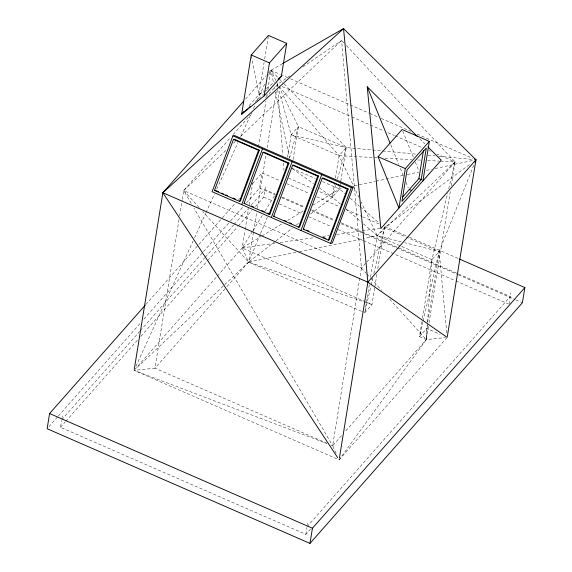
<?xml version="1.0" encoding="UTF-8"?>
<svg xmlns="http://www.w3.org/2000/svg" width="572" height="572" viewBox="0 0 572 572"><rect width="100%" height="100%" fill="white"/><g stroke="black" fill="none" stroke-linecap="round" stroke-linejoin="round"><path stroke-width="0.43" stroke-dasharray="2.86 2.15" d="M427.334 325.382L426.326 339.604L339.11 459.824L134.084 370.363L326.812 443.5M427.584 321.829L431.967 259.624L447.719 193.086M310.553 528.993L305.827 534.348L60.51 427.313L61.604 420.563M62.112 417.446L62.355 415.923M179.015 219.562L154.933 368.175L134.956 370.277M179.587 216.044L182.146 200.221M182.289 199.342L183.719 190.547L230.845 137.158M249.12 105.713L258.887 94.645L264.107 62.427M264.672 58.945L268.475 35.435M217.353 276.047L242.156 247.948L245.002 230.359M245.145 229.479L248.563 208.38M249.135 204.862L252.695 182.876M258.53 146.818L265.937 101.094M266.795 95.817L267.081 94.058M267.789 89.661L270.928 70.313L281.739 64.1M246.589 202.788L259.566 188.081L262.026 172.901L280.044 180.759M253.453 232.16L248.613 262.062L225.633 288.088M253.596 231.281L256.728 211.94M257.3 208.422L266.273 153.024M267.124 147.748L276.24 91.47M276.955 87.073L277.377 84.434L290.519 75.425M255.441 206.499L263.713 197.133L265.558 185.75M287.53 157.271L291.169 134.806L278.778 89.561M293.05 159.488L298.37 126.648L276.333 81.424M310.524 214.078L332.332 197.176L334.427 184.213M335.406 178.164L339.046 155.691L346.246 147.54L381.781 150.894M340.09 185.564L339.525 189.025L332.332 197.176L318.532 191.155M340.226 184.699L340.647 182.11M340.79 181.245L346.246 147.54L283.376 83.076M305.827 534.348L306.921 527.598M307.429 524.481L307.672 522.958M302.924 66.91L341.606 40.376L361.418 268.082L332.654 445.717L336.958 455.119M369.319 284.749L364.786 312.748L362.333 311.676M370.592 276.877L377.255 235.757L384.448 227.599L470.234 164.014M374.674 287.973L371.979 304.597L364.786 312.748L371.006 285.814M374.817 287.094L376.941 273.974M377.792 268.726L384.448 227.599L439.16 251.473L446.846 333.862M421.907 321.743L419.498 336.622L426.326 339.604L445.445 337.587M422.472 318.247L431.967 259.624L439.16 251.473L473.959 164.729M427.541 323.216L426.691 328.464L426.326 339.604L344.437 432.368M427.684 322.343L439.16 251.473L404.769 242.742M428.464 326.412L426.326 339.604L389.41 298.92M429.036 322.894L450.529 190.118M451.244 185.721L455.083 161.976L345.853 44.931M509.03 304.168L510.875 292.785M371.207 284.942L372.815 277.992M373.816 273.652L384.448 227.599M422.908 321.85L419.498 336.622L426.691 328.464L440.09 334.313M423.108 320.978L439.16 251.473M448.741 188.767L455.083 161.976L437.072 154.118M289.489 158.315L298.37 126.648L346.246 147.54L337.366 179.2M340.376 204.082L332.332 197.176L335.692 185.192M260.217 234.284L248.613 262.062L136.029 368.532M260.56 233.469L267.389 217.131M135.936 366.302L193.05 241.077M194.53 237.823L205.655 213.427M206.027 212.612L214.557 193.915M216.781 189.032L237.916 142.685M240.883 136.179L251.272 113.413M253.496 108.53L254.976 105.277M257.2 100.4L265.365 82.511M268.697 75.197L270.928 70.313L279.908 74.238M361.511 311.318L248.613 262.062L242.156 247.948L252.424 231.381M252.895 230.63L262.233 215.572M265.036 211.054L275.304 194.487M245.538 99.078L266.202 75.668M268.561 72.987L270.928 70.313L278.392 77.971M233.197 134.492L250.279 115.136M250.872 114.464L252.052 113.134M265.601 97.783L277.377 84.434L279.014 85.149M377.134 157.758L339.046 155.691L291.169 134.806L298.37 126.648M145.781 304.583L198.298 245.088M198.892 244.423L221.9 218.354M222.494 217.682L235.471 202.981M238.424 199.635L239.604 198.298M252.588 183.598L262.026 172.901M48.906 426.712L57.758 416.688M58.344 416.023L140.962 322.436M143.908 319.097L202.917 252.252M203.51 251.58L230.066 221.5M230.652 220.835L243.05 206.799M61.74 419.719L139.718 331.395M140.304 330.73L204.69 257.793M205.284 257.128L233.633 225.01M234.227 224.338L247.812 208.952M251.358 204.933L264.943 189.547L275.575 194.18M60.51 427.313L65.237 421.957M65.83 421.292L137.895 339.654M140.848 336.315L207.007 261.368M207.6 260.703L237.723 226.576M238.309 225.904L251.902 210.517M134.677 369.698L216.759 276.712M225.046 288.753L154.933 368.175L326.919 443.214M225.776 150.543L183.719 190.547L361.418 268.082L366.13 262.741M366.723 262.076L455.083 161.976L440.025 161.161M341.491 435.707L332.654 445.717L330.981 445.08M339.11 459.824L446.589 338.073M307.057 526.755L510.26 296.575L398.234 247.697M233.54 143.157L235.485 141.313M240.662 136.386L341.606 40.376L345.252 44.28M455.083 161.976L377.255 235.757L365 238.259M255.405 101.68L258.029 99.299M258.68 98.699L263.27 94.537M251.408 55.827L258.887 94.645L263.656 90.769M266.38 88.553L274.553 81.91M275.346 241.341L248.613 262.062L202.767 211.54M276.047 240.798L292.228 228.257M296.453 224.982L298.563 223.345M365.451 301.744L242.156 247.948L261.175 236.443M261.933 235.979L281.71 224.01M287.795 220.327L303.775 210.66M312.905 205.133L339.525 189.025L342.135 188.46M258.887 94.645L263.52 91.985M264.293 91.541L268.926 88.874M354.297 185.857L375.153 181.381M376.026 181.195L402.96 175.418M407.307 174.489L418.604 172.065M426.419 170.392L431.638 169.269M435.113 168.525L473.344 160.332M295.867 252.395L248.613 262.062L363.592 301.701M299.37 251.68L364.128 238.438M242.156 247.948L275.74 243.15M280.158 242.514L314.629 237.587M322.587 236.45L328.771 235.564M336.722 234.427L361.475 230.888M362.355 230.759L380.03 228.235M385.106 158.187L411.683 159.631M417.882 159.967L420.542 160.11M427.627 160.489L439.139 161.118M382.668 150.972L416.43 154.161M427.978 155.248L435.085 155.92M438.638 156.249L473.287 159.516M291.169 134.806L346.246 147.54M401.329 241.87L377.255 235.757L361.833 222.508M364.428 301.995L371.979 304.597L366.266 302.102M280.723 74.589L287.258 77.442M290.526 78.872L349.342 104.526M350.157 104.883L368.947 113.084M369.762 113.442L377.928 117.003M381.195 118.425L410.603 131.26M417.138 134.113L472.687 158.344M282.289 86.579L351.079 116.595M351.902 116.953L383.018 130.53M387.938 132.675L394.487 135.535M395.302 135.893L421.507 147.326M428.878 150.543L430.516 151.258M291.648 168.132L315.186 178.4M322.486 181.589L339.525 189.025L344.895 193.629M288.51 178.056L312.04 188.324M286.593 183.619L309.516 193.622M316.888 196.832L338.996 206.485M346.367 209.695L361.926 216.488M362.741 216.845L379.122 223.988M384.849 226.491L408.594 236.851M409.416 237.208L459.359 259.002M431.967 259.624L377.255 235.757L361.211 202.13M282.118 197.04L304.19 206.671M311.554 209.881L334.448 219.87M340.991 222.722L361.433 231.646M362.248 232.003L397.411 247.34M259.566 188.081L275.125 194.866M281.674 197.726L304.604 207.729M311.976 210.946L334.084 220.592M341.448 223.809L363.556 233.455M364.378 233.812L457.722 274.539M458.537 274.896L515.036 299.542M515.858 299.9L522.408 302.76M263.713 197.133L272.708 201.058M279.25 203.911L302.145 213.907M308.687 216.759L331.581 226.748M338.123 229.601L362.655 240.304M363.477 240.662L455.062 280.623M455.877 280.981L508.208 303.811M331.016 445.002L332.654 445.717L194.065 208.28M292.378 168.647L313.442 183.691M319.255 187.838L332.332 197.176M350.257 198.234L359.645 206.299M360.31 206.871L379.086 222.994M345.738 208.687L361.161 221.936M419.741 138.832L424.796 143.844M279.014 78.614L282.754 82.439M361.418 268.082L366.187 273.33M366.781 273.988L370.356 277.921M370.949 278.578L381.667 290.39M199.199 207.607L183.719 190.547L191.363 203.653M277.513 86.2L277.377 84.434L278.543 85.779M279.122 86.451L339.046 155.691L358.916 197.326M275.947 80.631L270.928 70.313L273.702 83.412M402.752 131.131L413.341 157.214M415.329 162.105L418.969 171.078M390.748 144.73L398.691 164.293M400.343 168.368L403.324 175.711M405.97 182.232L408.286 187.938M277.377 84.434L277.849 86.143M274.438 86.908L274.81 88.653M275.554 92.149L289.432 157.65M277.785 89.733L282.818 155.091M283.433 163.034L283.977 170.099"/><path stroke-width="0.86" d="M145.188 305.248L49.592 413.542L47.133 428.721L309.974 543.4L522.408 302.76L524.867 287.58L459.359 259.002M134.227 369.483L162.877 192.735L243.765 101.087M251.244 54.969L241.649 114.171L264.121 95.903L281.36 76.369L286.701 43.386L268.475 35.435L251.244 54.969L269.462 62.92L286.701 43.386M264.121 95.903L269.462 62.92M309.974 543.4L312.434 528.221L524.867 287.58M339.396 458.065L367.875 282.175L343.536 28.6L282.511 63.656M429.336 141.384L405.319 168.59L398.927 208.058L378.078 156.699L402.087 129.501L429.336 141.384L422.944 180.859M402.516 197.197L418.904 178.636L423.452 150.572M421.185 179.629L426.297 148.055L407.085 169.812L401.966 201.394L421.185 179.629L418.904 178.636M447.325 336.529L475.954 159.774L343.536 28.6L162.877 192.735L337.637 457.593M232.897 135.864L212.112 191.699L330.559 243.379L332.296 243.071L353.081 187.237L234.634 135.557L232.897 135.864L351.351 187.544L353.081 187.237M214.457 190.447L233.469 139.396L234.284 139.246L259.345 150.179L240.333 201.23L239.518 201.38L214.457 190.447L215.279 190.297M239.518 201.38L258.523 150.329L259.345 150.179M241.72 204.619L262.512 148.784M244.022 203.375L263.034 152.324L263.899 152.166L288.953 163.099L269.948 214.157L269.083 214.307L244.022 203.375L244.887 203.217M269.083 214.307L288.088 163.256L288.953 163.099M271.335 217.539L292.128 161.704M273.638 216.295L292.642 165.244L293.515 165.086L318.568 176.026L299.564 227.077L298.691 227.227L273.638 216.295L274.503 216.144M298.691 227.227L317.703 176.176L318.568 176.026M300.951 230.459L321.736 174.624M303.253 229.215L322.258 178.164L323.123 178.014L348.184 188.946L329.172 239.997L328.307 240.147L303.253 229.215L304.118 229.065M328.307 240.147L347.318 189.096L348.184 188.946M330.559 243.379L351.351 187.544M474.953 162.248L475.954 159.774L474.317 159.059M243.951 111.569L241.649 114.171L247.547 108.816M162.877 192.735L367.875 282.175L475.954 159.774M248.856 107.629L250.164 106.435M277.956 79.143L281.36 76.369M378.078 156.699L405.319 168.59M409.295 189.518L411.575 190.512M233.469 139.396L258.523 150.329M263.034 152.324L288.088 163.256M292.642 165.244L317.703 176.176M322.258 178.164L347.318 189.096M216.087 190.655L218.511 191.713M221.743 193.121L223.359 193.829M225.783 194.888L227.406 195.588M233.061 198.062L235.485 199.12M251.358 206.042L253.782 207.1M261.862 210.625L264.293 211.683M267.524 213.099L269.948 214.157M284.205 220.37L286.629 221.428M289.861 222.844L291.477 223.545M306.542 230.123L308.966 231.181M323.516 237.523L325.94 238.581M49.592 413.542L312.434 528.221M367.875 282.175L447.182 337.408M427.963 146.975L441.241 160.131L380.838 228.543L367.238 86.822L417.21 136.322M367.238 86.822L390.083 143.1"/></g></svg>
